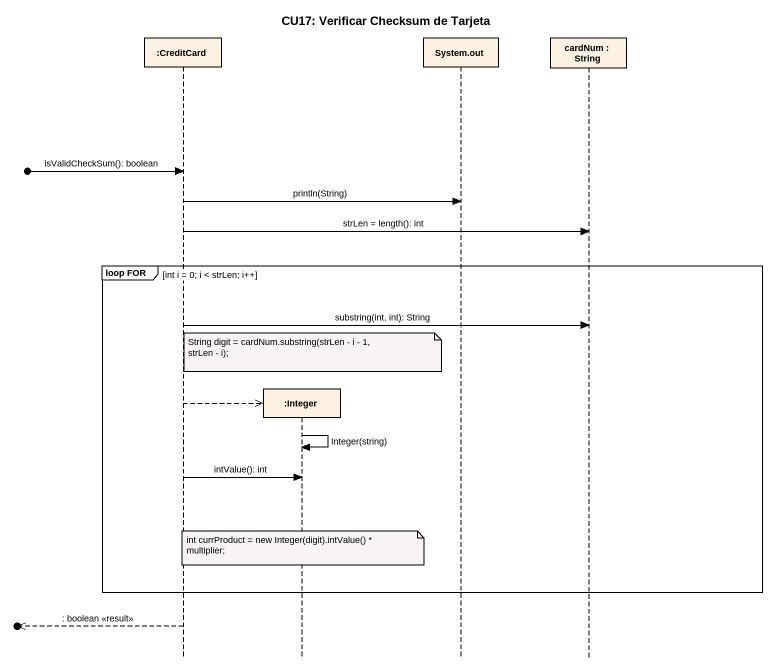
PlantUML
@startuml
title CU17: Verificar Checksum de Tarjeta
hide footbox
participant ":CreditCard" as CreditCard
participant ":Integer" as Integer
participant "System.out" as System_out
participant "cardNum : String" as cardNum

[o-> CreditCard : isValidCheckSum(): boolean
CreditCard -> System_out : println(String)
CreditCard -> cardNum : strLen = length(): int
group loop FOR [int i = 0; i < strLen; i++]
  CreditCard -> cardNum : substring(int, int): String
  note over Integer
    String digit = cardNum.substring(strLen - i - 1,
    strLen - i);
  end note
  CreditCard -->> Integer **
  Integer -> Integer : Integer(string)
  CreditCard -> Integer : intValue(): int
  note over Integer : int currProduct = new Integer(digit).intValue() * multiplier;
end
[o<<-- CreditCard : : boolean <<result>>
@enduml
